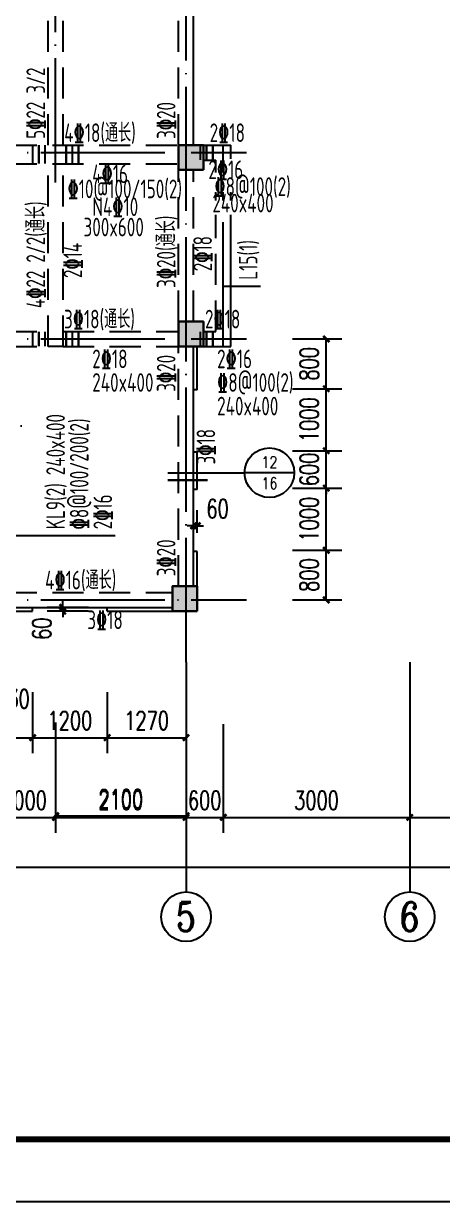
# Model space of a CAD drawing. Extents: x 1051052 to 1482120, y -981644 to -673261.
# Drawn here: x 1240387 to 1247130, y -981644 to -962686 of the extents above; entities that cross this region are included whole.
import ezdxf
from ezdxf.enums import TextEntityAlignment as Align

# ---------------------------------------------------------------- set-up
doc = ezdxf.new("R2010")
doc.units = 0
doc.header["$LTSCALE"] = 1000
doc.header["$MEASUREMENT"] = 0
doc.linetypes.add('DOTE', pattern=[2.42, 2, -0.2, 0.02, -0.2])
doc.linetypes.add('线型3', pattern=[750, 500, -250])
for name, color, linetype in [('AXIS', 3, 'Continuous'), ('AXIS_TEXT', 7, 'Continuous'), ('DIM_IDEN', 3, 'Continuous'), ('DOTE', 1, 'DOTE'), ('PUB_DIM', 3, 'Continuous'), ('PUB_TEXT', 7, 'Continuous'), ('TK', 142, 'Continuous'), ('填充', 8, 'Continuous')]:
    doc.layers.add(name, color=color, linetype=linetype)
for name, color, linetype, lineweight in [('BEAM', 4, 'Continuous', 25), ('BEAM-DASH', 4, '线型3', 25), ('BEAM-JZ-NUM-V', 6, 'Continuous', 25), ('BEAM-JZ-V', 2, 'Continuous', 25), ('BEAM-REINGJ', 1, 'Continuous', 50), ('BEAM-YW-H', 7, 'Continuous', 25), ('BEAM-YW-V', 7, 'Continuous', 25), ('COLU', 2, 'Continuous', 30)]:
    doc.layers.add(name, color=color, linetype=linetype, lineweight=lineweight)
doc.layers.add('COLU-HATCH', color=7, linetype='Continuous', lineweight=25, true_color=0x5b5b5b)
doc.styles.add('_TCH_AXIS', font='COMPLEX', dxfattribs={"bigfont": 'GBCBIG'})
doc.styles.add('_TCH_DIM_T3', font='SIMPLEX', dxfattribs={"width": 0.705882, "bigfont": 'GBCBIG'})
doc.styles.add('_TCH_LABEL', font='COMPLEX', dxfattribs={"bigfont": 'GBCBIG'})
doc.styles.add('COMPLEX', font='COMPLEX')
doc.styles.add('TSSD_Dimension', font='Tssdeng.shx', dxfattribs={"width": 0.7, "bigfont": 'Hztxt.shx'})
doc.dimstyles.new('_TCH_ARCH&&100', dxfattribs={"dimtxt": 297.5, "dimasz": 100, "dimexe": 250, "dimexo": 300, "dimgap": 126.25, "dimtad": 1, "dimdec": 0, "dimzin": 0, "dimdsep": 46, "dimtxsty": '_TCH_DIM_T3', "dimblk": 'ARCHTICK', "dimcen": 0.09, "dimclrt": 7, "dimazin": 2, "dimtfac": 1, "dimtdec": 0, "dimtix": 1, "dimtmove": 2, "dimatfit": 3, "dimfxl": 0, "dimtolj": 1, "dimtzin": 0, "dimarcsym": 0})

# ---------------------------------------------------------------- blocks, each defined once
blk = doc.blocks.new('_ArchTick')
at = {"color": 0, "linetype": 'ByBlock', "const_width": 0.4}
blk.add_lwpolyline([(-0.5, -0.5), (0.5, 0.5)], dxfattribs=at)
blk = doc.blocks.new('*D873')
at = {"layer": 'Defpoints', "color": 0, "transparency": 16777216}
for p in [(5620, -1004), (6250, -1004), (6250, -2037)]:
    blk.add_point(p, dxfattribs=at)
at = {"layer": 'PUB_DIM', "color": 0, "lineweight": -2, "transparency": 16777216}
for p, q in [((5620, -1304), (5620, -2287)), ((6250, -1304), (6250, -2287)), ((5620, -2037), (6250, -2037))]:
    blk.add_line(p, q, dxfattribs=at)
at = {"layer": 'PUB_DIM', "color": 0, "lineweight": -2, "transparency": 16777216, "xscale": 100, "yscale": 100, "zscale": 100, "rotation": 180}
blk.add_blockref('_ArchTick', (5620, -2037), dxfattribs=at)
at = {"layer": 'PUB_DIM', "color": 0, "lineweight": -2, "transparency": 16777216, "xscale": 100, "yscale": 100, "zscale": 100}
blk.add_blockref('_ArchTick', (6250, -2037), dxfattribs=at)
at = {"layer": 'PUB_DIM', "color": 7, "transparency": 16777216, "insert": (5935, -1412), "char_height": 297.5, "attachment_point": 5, "style": '_TCH_DIM_T3'}
blk.add_mtext('\\A1;630', dxfattribs=at)
blk = doc.blocks.new('*D874')
at = {"layer": 'Defpoints', "color": 0, "transparency": 16777216}
for p in [(6250, -1004), (7450, -1004), (7450, -2037)]:
    blk.add_point(p, dxfattribs=at)
at = {"layer": 'PUB_DIM', "color": 0, "lineweight": -2, "transparency": 16777216}
for p, q in [((6250, -1304), (6250, -2287)), ((7450, -1304), (7450, -2287)), ((6250, -2037), (7450, -2037))]:
    blk.add_line(p, q, dxfattribs=at)
at = {"layer": 'PUB_DIM', "color": 0, "lineweight": -2, "transparency": 16777216, "xscale": 100, "yscale": 100, "zscale": 100, "rotation": 180}
blk.add_blockref('_ArchTick', (6250, -2037), dxfattribs=at)
at = {"layer": 'PUB_DIM', "color": 0, "lineweight": -2, "transparency": 16777216, "xscale": 100, "yscale": 100, "zscale": 100}
blk.add_blockref('_ArchTick', (7450, -2037), dxfattribs=at)
at = {"layer": 'PUB_DIM', "color": 7, "transparency": 16777216, "insert": (6850, -1762), "char_height": 297.5, "attachment_point": 5, "style": '_TCH_DIM_T3'}
blk.add_mtext('\\A1;1200', dxfattribs=at)
blk = doc.blocks.new('*D875')
at = {"layer": 'Defpoints', "color": 0, "transparency": 16777216}
for p in [(7450, -1004), (8720, -1004), (8720, -2037)]:
    blk.add_point(p, dxfattribs=at)
at = {"layer": 'PUB_DIM', "color": 0, "lineweight": -2, "transparency": 16777216}
for p, q in [((7450, -1304), (7450, -2287)), ((8720, -1304), (8720, -2287)), ((7450, -2037), (8720, -2037))]:
    blk.add_line(p, q, dxfattribs=at)
at = {"layer": 'PUB_DIM', "color": 0, "lineweight": -2, "transparency": 16777216, "xscale": 100, "yscale": 100, "zscale": 100, "rotation": 180}
blk.add_blockref('_ArchTick', (7450, -2037), dxfattribs=at)
at = {"layer": 'PUB_DIM', "color": 0, "lineweight": -2, "transparency": 16777216, "xscale": 100, "yscale": 100, "zscale": 100}
blk.add_blockref('_ArchTick', (8720, -2037), dxfattribs=at)
at = {"layer": 'PUB_DIM', "color": 7, "transparency": 16777216, "insert": (8085, -1762), "char_height": 297.5, "attachment_point": 5, "style": '_TCH_DIM_T3'}
blk.add_mtext('\\A1;1270', dxfattribs=at)
blk = doc.blocks.new('*D876')
at = {"layer": 'Defpoints', "color": 0, "transparency": 16777216}
for p in [(10131, 980), (10977, 980), (10131, 180)]:
    blk.add_point(p, dxfattribs=at)
at = {"layer": 'PUB_DIM', "color": 0, "lineweight": -2, "transparency": 16777216}
for p, q in [((10431, 980), (11227, 980)), ((10977, 180), (10977, 980)), ((10431, 180), (11227, 180))]:
    blk.add_line(p, q, dxfattribs=at)
at = {"layer": 'PUB_DIM', "color": 0, "lineweight": -2, "transparency": 16777216, "xscale": 100, "yscale": 100, "zscale": 100}
for p, rotation in [((10977, 980), 90), ((10977, 180), 270)]:
    blk.add_blockref('_ArchTick', p, dxfattribs=dict(at, rotation=rotation))
at = {"layer": 'PUB_DIM', "color": 7, "transparency": 16777216, "insert": (10702, 580), "char_height": 297.5, "attachment_point": 5, "rotation": 90, "style": '_TCH_DIM_T3'}
blk.add_mtext('\\A1;800', dxfattribs=at)
blk = doc.blocks.new('*D877')
at = {"layer": 'Defpoints', "color": 0, "transparency": 16777216}
for p in [(10131, 1980), (10977, 1980), (10131, 980)]:
    blk.add_point(p, dxfattribs=at)
at = {"layer": 'PUB_DIM', "color": 0, "lineweight": -2, "transparency": 16777216}
for p, q in [((10431, 1980), (11227, 1980)), ((10977, 980), (10977, 1980)), ((10431, 980), (11227, 980))]:
    blk.add_line(p, q, dxfattribs=at)
at = {"layer": 'PUB_DIM', "color": 0, "lineweight": -2, "transparency": 16777216, "xscale": 100, "yscale": 100, "zscale": 100}
for p, rotation in [((10977, 1980), 90), ((10977, 980), 270)]:
    blk.add_blockref('_ArchTick', p, dxfattribs=dict(at, rotation=rotation))
at = {"layer": 'PUB_DIM', "color": 7, "transparency": 16777216, "insert": (10702, 1480), "char_height": 297.5, "attachment_point": 5, "rotation": 90, "style": '_TCH_DIM_T3'}
blk.add_mtext('\\A1;1000', dxfattribs=at)
blk = doc.blocks.new('*D878')
at = {"layer": 'Defpoints', "color": 0, "transparency": 16777216}
for p in [(10131, 2580), (10977, 2580), (10131, 1980)]:
    blk.add_point(p, dxfattribs=at)
at = {"layer": 'PUB_DIM', "color": 0, "lineweight": -2, "transparency": 16777216}
for p, q in [((10977, 2580), (10977, 2680)), ((10431, 2580), (11227, 2580)), ((10977, 1980), (10977, 2580)), ((10431, 1980), (11227, 1980)), ((10977, 1980), (10977, 1880))]:
    blk.add_line(p, q, dxfattribs=at)
at = {"layer": 'PUB_DIM', "color": 0, "lineweight": -2, "transparency": 16777216, "xscale": 100, "yscale": 100, "zscale": 100}
for p, rotation in [((10977, 2580), 270), ((10977, 1980), 90)]:
    blk.add_blockref('_ArchTick', p, dxfattribs=dict(at, rotation=rotation))
at = {"layer": 'PUB_DIM', "color": 7, "transparency": 16777216, "insert": (10702, 2280), "char_height": 297.5, "attachment_point": 5, "rotation": 90, "style": '_TCH_DIM_T3'}
blk.add_mtext('\\A1;600', dxfattribs=at)
blk = doc.blocks.new('*D879')
at = {"layer": 'Defpoints', "color": 0, "transparency": 16777216}
for p in [(10131, 3580), (10977, 3580), (10131, 2580)]:
    blk.add_point(p, dxfattribs=at)
at = {"layer": 'PUB_DIM', "color": 0, "lineweight": -2, "transparency": 16777216}
for p, q in [((10431, 3580), (11227, 3580)), ((10977, 2580), (10977, 3580)), ((10431, 2580), (11227, 2580))]:
    blk.add_line(p, q, dxfattribs=at)
at = {"layer": 'PUB_DIM', "color": 0, "lineweight": -2, "transparency": 16777216, "xscale": 100, "yscale": 100, "zscale": 100}
for p, rotation in [((10977, 3580), 90), ((10977, 2580), 270)]:
    blk.add_blockref('_ArchTick', p, dxfattribs=dict(at, rotation=rotation))
at = {"layer": 'PUB_DIM', "color": 7, "transparency": 16777216, "insert": (10702, 3080), "char_height": 297.5, "attachment_point": 5, "rotation": 90, "style": '_TCH_DIM_T3'}
blk.add_mtext('\\A1;1000', dxfattribs=at)
blk = doc.blocks.new('*D880')
at = {"layer": 'Defpoints', "color": 0, "transparency": 16777216}
for p in [(10131, 4380), (10977, 4380), (10131, 3580)]:
    blk.add_point(p, dxfattribs=at)
at = {"layer": 'PUB_DIM', "color": 0, "lineweight": -2, "transparency": 16777216}
for p, q in [((10431, 4380), (11227, 4380)), ((10977, 3580), (10977, 4380)), ((10431, 3580), (11227, 3580))]:
    blk.add_line(p, q, dxfattribs=at)
at = {"layer": 'PUB_DIM', "color": 0, "lineweight": -2, "transparency": 16777216, "xscale": 100, "yscale": 100, "zscale": 100}
for p, rotation in [((10977, 4380), 90), ((10977, 3580), 270)]:
    blk.add_blockref('_ArchTick', p, dxfattribs=dict(at, rotation=rotation))
at = {"layer": 'PUB_DIM', "color": 7, "transparency": 16777216, "insert": (10702, 3980), "char_height": 297.5, "attachment_point": 5, "rotation": 90, "style": '_TCH_DIM_T3'}
blk.add_mtext('\\A1;800', dxfattribs=at)
blk = doc.blocks.new('*D895')
at = {"layer": 'Defpoints', "color": 0, "transparency": 16777216}
for p in [(6734, 60), (7450, 60), (7450, 0)]:
    blk.add_point(p, dxfattribs=at)
at = {"layer": 'PUB_DIM', "color": 0, "lineweight": -2, "transparency": 16777216}
for p, q in [((7150, 60), (6484, 60)), ((6734, 60), (6734, 160)), ((6734, 0), (6734, 60)), ((7150, 0), (6484, 0)), ((6734, 0), (6734, -100))]:
    blk.add_line(p, q, dxfattribs=at)
at = {"layer": 'PUB_DIM', "color": 0, "lineweight": -2, "transparency": 16777216, "xscale": 100, "yscale": 100, "zscale": 100}
for p, rotation in [((6734, 60), 270), ((6734, 0), 90)]:
    blk.add_blockref('_ArchTick', p, dxfattribs=dict(at, rotation=rotation))
at = {"layer": 'PUB_DIM', "color": 7, "transparency": 16777216, "insert": (6399, -283), "char_height": 297.5, "attachment_point": 5, "rotation": 90, "style": '_TCH_DIM_T3'}
blk.add_mtext('\\A1;60', dxfattribs=at)
blk = doc.blocks.new('*D896')
at = {"layer": 'Defpoints', "color": 0, "transparency": 16777216}
for p in [(8900, 1374), (8840, 960), (8900, 960)]:
    blk.add_point(p, dxfattribs=at)
at = {"layer": 'PUB_DIM', "color": 0, "lineweight": -2, "transparency": 16777216}
for p, q in [((8840, 1260), (8840, 1624)), ((8900, 1260), (8900, 1624)), ((8840, 1374), (8740, 1374)), ((8840, 1374), (8900, 1374)), ((8900, 1374), (9000, 1374))]:
    blk.add_line(p, q, dxfattribs=at)
at = {"layer": 'PUB_DIM', "color": 0, "lineweight": -2, "transparency": 16777216, "xscale": 100, "yscale": 100, "zscale": 100}
blk.add_blockref('_ArchTick', (8840, 1374), dxfattribs=at)
at = {"layer": 'PUB_DIM', "color": 0, "lineweight": -2, "transparency": 16777216, "xscale": 100, "yscale": 100, "zscale": 100, "rotation": 180}
blk.add_blockref('_ArchTick', (8900, 1374), dxfattribs=at)
at = {"layer": 'PUB_DIM', "color": 7, "transparency": 16777216, "insert": (9228, 1649), "char_height": 297.5, "attachment_point": 5, "style": '_TCH_DIM_T3'}
blk.add_mtext('\\A1;60', dxfattribs=at)
blk = doc.blocks.new('*D897')
at = {"layer": 'Defpoints', "color": 0, "transparency": 16777216}
for p in [(6734, 60), (7450, 60), (7450, 0)]:
    blk.add_point(p, dxfattribs=at)
at = {"layer": 'PUB_DIM', "color": 0, "lineweight": -2, "transparency": 16777216}
for p, q in [((7150, 60), (6484, 60)), ((6734, 60), (6734, 160)), ((6734, 0), (6734, 60)), ((7150, 0), (6484, 0)), ((6734, 0), (6734, -100))]:
    blk.add_line(p, q, dxfattribs=at)
at = {"layer": 'PUB_DIM', "color": 0, "lineweight": -2, "transparency": 16777216, "xscale": 100, "yscale": 100, "zscale": 100}
for p, rotation in [((6734, 60), 270), ((6734, 0), 90)]:
    blk.add_blockref('_ArchTick', p, dxfattribs=dict(at, rotation=rotation))
at = {"layer": 'PUB_DIM', "color": 7, "transparency": 16777216, "insert": (6399, -283), "char_height": 297.5, "attachment_point": 5, "rotation": 90, "style": '_TCH_DIM_T3'}
blk.add_mtext('\\A1;60', dxfattribs=at)
blk = doc.blocks.new('*D898')
at = {"layer": 'Defpoints', "color": 0, "transparency": 16777216}
for p in [(8900, 1374), (8840, 960), (8900, 960)]:
    blk.add_point(p, dxfattribs=at)
at = {"layer": 'PUB_DIM', "color": 0, "lineweight": -2, "transparency": 16777216}
for p, q in [((8840, 1260), (8840, 1624)), ((8900, 1260), (8900, 1624)), ((8840, 1374), (8740, 1374)), ((8840, 1374), (8900, 1374)), ((8900, 1374), (9000, 1374))]:
    blk.add_line(p, q, dxfattribs=at)
at = {"layer": 'PUB_DIM', "color": 0, "lineweight": -2, "transparency": 16777216, "xscale": 100, "yscale": 100, "zscale": 100}
blk.add_blockref('_ArchTick', (8840, 1374), dxfattribs=at)
at = {"layer": 'PUB_DIM', "color": 0, "lineweight": -2, "transparency": 16777216, "xscale": 100, "yscale": 100, "zscale": 100, "rotation": 180}
blk.add_blockref('_ArchTick', (8900, 1374), dxfattribs=at)
at = {"layer": 'PUB_DIM', "color": 7, "transparency": 16777216, "insert": (9228, 1649), "char_height": 297.5, "attachment_point": 5, "style": '_TCH_DIM_T3'}
blk.add_mtext('\\A1;60', dxfattribs=at)
blk = doc.blocks.new('*D899')
at = {"layer": 'Defpoints', "color": 0, "transparency": 16777216}
for p in [(6734, 60), (7450, 60), (7450, 0)]:
    blk.add_point(p, dxfattribs=at)
at = {"layer": 'PUB_DIM', "color": 0, "lineweight": -2, "transparency": 16777216}
for p, q in [((7150, 60), (6484, 60)), ((6734, 60), (6734, 160)), ((6734, 0), (6734, 60)), ((7150, 0), (6484, 0)), ((6734, 0), (6734, -100))]:
    blk.add_line(p, q, dxfattribs=at)
at = {"layer": 'PUB_DIM', "color": 0, "lineweight": -2, "transparency": 16777216, "xscale": 100, "yscale": 100, "zscale": 100}
for p, rotation in [((6734, 60), 270), ((6734, 0), 90)]:
    blk.add_blockref('_ArchTick', p, dxfattribs=dict(at, rotation=rotation))
at = {"layer": 'PUB_DIM', "color": 7, "transparency": 16777216, "insert": (6399, -283), "char_height": 297.5, "attachment_point": 5, "rotation": 90, "style": '_TCH_DIM_T3'}
blk.add_mtext('\\A1;60', dxfattribs=at)
blk = doc.blocks.new('*D900')
at = {"layer": 'Defpoints', "color": 0, "transparency": 16777216}
for p in [(8900, 1374), (8840, 960), (8900, 960)]:
    blk.add_point(p, dxfattribs=at)
at = {"layer": 'PUB_DIM', "color": 0, "lineweight": -2, "transparency": 16777216}
for p, q in [((8840, 1260), (8840, 1624)), ((8900, 1260), (8900, 1624)), ((8840, 1374), (8740, 1374)), ((8840, 1374), (8900, 1374)), ((8900, 1374), (9000, 1374))]:
    blk.add_line(p, q, dxfattribs=at)
at = {"layer": 'PUB_DIM', "color": 0, "lineweight": -2, "transparency": 16777216, "xscale": 100, "yscale": 100, "zscale": 100}
blk.add_blockref('_ArchTick', (8840, 1374), dxfattribs=at)
at = {"layer": 'PUB_DIM', "color": 0, "lineweight": -2, "transparency": 16777216, "xscale": 100, "yscale": 100, "zscale": 100, "rotation": 180}
blk.add_blockref('_ArchTick', (8900, 1374), dxfattribs=at)
at = {"layer": 'PUB_DIM', "color": 7, "transparency": 16777216, "insert": (9228, 1649), "char_height": 297.5, "attachment_point": 5, "style": '_TCH_DIM_T3'}
blk.add_mtext('\\A1;60', dxfattribs=at)
blk = doc.blocks.new('*D901')
at = {"layer": 'Defpoints', "color": 0, "transparency": 16777216}
for p in [(6734, 60), (7450, 60), (7450, 0)]:
    blk.add_point(p, dxfattribs=at)
at = {"layer": 'PUB_DIM', "color": 0, "lineweight": -2, "transparency": 16777216}
for p, q in [((7150, 60), (6484, 60)), ((6734, 60), (6734, 160)), ((6734, 0), (6734, 60)), ((7150, 0), (6484, 0)), ((6734, 0), (6734, -100))]:
    blk.add_line(p, q, dxfattribs=at)
at = {"layer": 'PUB_DIM', "color": 0, "lineweight": -2, "transparency": 16777216, "xscale": 100, "yscale": 100, "zscale": 100}
for p, rotation in [((6734, 60), 270), ((6734, 0), 90)]:
    blk.add_blockref('_ArchTick', p, dxfattribs=dict(at, rotation=rotation))
at = {"layer": 'PUB_DIM', "color": 7, "transparency": 16777216, "insert": (6399, -283), "char_height": 297.5, "attachment_point": 5, "rotation": 90, "style": '_TCH_DIM_T3'}
blk.add_mtext('\\A1;60', dxfattribs=at)
blk = doc.blocks.new('*D902')
at = {"layer": 'Defpoints', "color": 0, "transparency": 16777216}
for p in [(8900, 1374), (8840, 960), (8900, 960)]:
    blk.add_point(p, dxfattribs=at)
at = {"layer": 'PUB_DIM', "color": 0, "lineweight": -2, "transparency": 16777216}
for p, q in [((8840, 1260), (8840, 1624)), ((8900, 1260), (8900, 1624)), ((8840, 1374), (8740, 1374)), ((8840, 1374), (8900, 1374)), ((8900, 1374), (9000, 1374))]:
    blk.add_line(p, q, dxfattribs=at)
at = {"layer": 'PUB_DIM', "color": 0, "lineweight": -2, "transparency": 16777216, "xscale": 100, "yscale": 100, "zscale": 100}
blk.add_blockref('_ArchTick', (8840, 1374), dxfattribs=at)
at = {"layer": 'PUB_DIM', "color": 0, "lineweight": -2, "transparency": 16777216, "xscale": 100, "yscale": 100, "zscale": 100, "rotation": 180}
blk.add_blockref('_ArchTick', (8900, 1374), dxfattribs=at)
at = {"layer": 'PUB_DIM', "color": 7, "transparency": 16777216, "insert": (9228, 1649), "char_height": 297.5, "attachment_point": 5, "style": '_TCH_DIM_T3'}
blk.add_mtext('\\A1;60', dxfattribs=at)
blk = doc.blocks.new('*D903')
at = {"layer": 'Defpoints', "color": 0, "transparency": 16777216}
for p in [(6734, 60), (7450, 60), (7450, 0)]:
    blk.add_point(p, dxfattribs=at)
at = {"layer": 'PUB_DIM', "color": 0, "lineweight": -2, "transparency": 16777216}
for p, q in [((7150, 60), (6484, 60)), ((6734, 60), (6734, 160)), ((6734, 0), (6734, 60)), ((7150, 0), (6484, 0)), ((6734, 0), (6734, -100))]:
    blk.add_line(p, q, dxfattribs=at)
at = {"layer": 'PUB_DIM', "color": 0, "lineweight": -2, "transparency": 16777216, "xscale": 100, "yscale": 100, "zscale": 100}
for p, rotation in [((6734, 60), 270), ((6734, 0), 90)]:
    blk.add_blockref('_ArchTick', p, dxfattribs=dict(at, rotation=rotation))
at = {"layer": 'PUB_DIM', "color": 7, "transparency": 16777216, "insert": (6399, -283), "char_height": 297.5, "attachment_point": 5, "rotation": 90, "style": '_TCH_DIM_T3'}
blk.add_mtext('\\A1;60', dxfattribs=at)
blk = doc.blocks.new('*D904')
at = {"layer": 'Defpoints', "color": 0, "transparency": 16777216}
for p in [(8900, 1374), (8840, 960), (8900, 960)]:
    blk.add_point(p, dxfattribs=at)
at = {"layer": 'PUB_DIM', "color": 0, "lineweight": -2, "transparency": 16777216}
for p, q in [((8840, 1260), (8840, 1624)), ((8900, 1260), (8900, 1624)), ((8840, 1374), (8740, 1374)), ((8840, 1374), (8900, 1374)), ((8900, 1374), (9000, 1374))]:
    blk.add_line(p, q, dxfattribs=at)
at = {"layer": 'PUB_DIM', "color": 0, "lineweight": -2, "transparency": 16777216, "xscale": 100, "yscale": 100, "zscale": 100}
blk.add_blockref('_ArchTick', (8840, 1374), dxfattribs=at)
at = {"layer": 'PUB_DIM', "color": 0, "lineweight": -2, "transparency": 16777216, "xscale": 100, "yscale": 100, "zscale": 100, "rotation": 180}
blk.add_blockref('_ArchTick', (8900, 1374), dxfattribs=at)
at = {"layer": 'PUB_DIM', "color": 7, "transparency": 16777216, "insert": (9228, 1649), "char_height": 297.5, "attachment_point": 5, "style": '_TCH_DIM_T3'}
blk.add_mtext('\\A1;60', dxfattribs=at)
blk = doc.blocks.new('*D905')
at = {"layer": 'Defpoints', "color": 0, "transparency": 16777216}
for p in [(6734, 60), (7450, 60), (7450, 0)]:
    blk.add_point(p, dxfattribs=at)
at = {"layer": 'PUB_DIM', "color": 0, "lineweight": -2, "transparency": 16777216}
for p, q in [((7150, 60), (6484, 60)), ((6734, 60), (6734, 160)), ((6734, 0), (6734, 60)), ((7150, 0), (6484, 0)), ((6734, 0), (6734, -100))]:
    blk.add_line(p, q, dxfattribs=at)
at = {"layer": 'PUB_DIM', "color": 0, "lineweight": -2, "transparency": 16777216, "xscale": 100, "yscale": 100, "zscale": 100}
for p, rotation in [((6734, 60), 270), ((6734, 0), 90)]:
    blk.add_blockref('_ArchTick', p, dxfattribs=dict(at, rotation=rotation))
at = {"layer": 'PUB_DIM', "color": 7, "transparency": 16777216, "insert": (6399, -283), "char_height": 297.5, "attachment_point": 5, "rotation": 90, "style": '_TCH_DIM_T3'}
blk.add_mtext('\\A1;60', dxfattribs=at)
blk = doc.blocks.new('*D906')
at = {"layer": 'Defpoints', "color": 0, "transparency": 16777216}
for p in [(8900, 1374), (8840, 960), (8900, 960)]:
    blk.add_point(p, dxfattribs=at)
at = {"layer": 'PUB_DIM', "color": 0, "lineweight": -2, "transparency": 16777216}
for p, q in [((8840, 1260), (8840, 1624)), ((8900, 1260), (8900, 1624)), ((8840, 1374), (8740, 1374)), ((8840, 1374), (8900, 1374)), ((8900, 1374), (9000, 1374))]:
    blk.add_line(p, q, dxfattribs=at)
at = {"layer": 'PUB_DIM', "color": 0, "lineweight": -2, "transparency": 16777216, "xscale": 100, "yscale": 100, "zscale": 100}
blk.add_blockref('_ArchTick', (8840, 1374), dxfattribs=at)
at = {"layer": 'PUB_DIM', "color": 0, "lineweight": -2, "transparency": 16777216, "xscale": 100, "yscale": 100, "zscale": 100, "rotation": 180}
blk.add_blockref('_ArchTick', (8900, 1374), dxfattribs=at)
at = {"layer": 'PUB_DIM', "color": 7, "transparency": 16777216, "insert": (9228, 1649), "char_height": 297.5, "attachment_point": 5, "style": '_TCH_DIM_T3'}
blk.add_mtext('\\A1;60', dxfattribs=at)
blk = doc.blocks.new('*D1372')
at = {"layer": 'Defpoints', "color": 0, "transparency": 16777216}
for p in [(6734, 60), (7450, 60), (7450, 0)]:
    blk.add_point(p, dxfattribs=at)
at = {"layer": 'PUB_DIM', "color": 0, "lineweight": -2, "transparency": 16777216}
for p, q in [((7150, 60), (6484, 60)), ((6734, 60), (6734, 160)), ((6734, 0), (6734, 60)), ((7150, 0), (6484, 0)), ((6734, 0), (6734, -100))]:
    blk.add_line(p, q, dxfattribs=at)
at = {"layer": 'PUB_DIM', "color": 0, "lineweight": -2, "transparency": 16777216, "xscale": 100, "yscale": 100, "zscale": 100}
for p, rotation in [((6734, 60), 270), ((6734, 0), 90)]:
    blk.add_blockref('_ArchTick', p, dxfattribs=dict(at, rotation=rotation))
at = {"layer": 'PUB_DIM', "color": 7, "transparency": 16777216, "insert": (6399, -283), "char_height": 297.5, "attachment_point": 5, "rotation": 90, "style": '_TCH_DIM_T3'}
blk.add_mtext('\\A1;60', dxfattribs=at)
blk = doc.blocks.new('*D1373')
at = {"layer": 'Defpoints', "color": 0, "transparency": 16777216}
for p in [(8900, 1374), (8840, 960), (8900, 960)]:
    blk.add_point(p, dxfattribs=at)
at = {"layer": 'PUB_DIM', "color": 0, "lineweight": -2, "transparency": 16777216}
for p, q in [((8840, 1260), (8840, 1624)), ((8900, 1260), (8900, 1624)), ((8840, 1374), (8740, 1374)), ((8840, 1374), (8900, 1374)), ((8900, 1374), (9000, 1374))]:
    blk.add_line(p, q, dxfattribs=at)
at = {"layer": 'PUB_DIM', "color": 0, "lineweight": -2, "transparency": 16777216, "xscale": 100, "yscale": 100, "zscale": 100}
blk.add_blockref('_ArchTick', (8840, 1374), dxfattribs=at)
at = {"layer": 'PUB_DIM', "color": 0, "lineweight": -2, "transparency": 16777216, "xscale": 100, "yscale": 100, "zscale": 100, "rotation": 180}
blk.add_blockref('_ArchTick', (8900, 1374), dxfattribs=at)
at = {"layer": 'PUB_DIM', "color": 7, "transparency": 16777216, "insert": (9228, 1649), "char_height": 297.5, "attachment_point": 5, "style": '_TCH_DIM_T3'}
blk.add_mtext('\\A1;60', dxfattribs=at)
blk = doc.blocks.new('*D810')
at = {"layer": 'AXIS', "color": 0, "lineweight": -2, "transparency": 16777216}
for p, q in [((1246603, -973963), (1246603, -975713)), ((1250203, -973963), (1250203, -975713)), ((1246603, -975463), (1250203, -975463))]:
    blk.add_line(p, q, dxfattribs=at)
at = {"layer": 'Defpoints', "color": 0, "transparency": 16777216}
for p in [(1246603, -972963), (1250203, -972963), (1250203, -975463)]:
    blk.add_point(p, dxfattribs=at)
at = {"layer": 'AXIS', "color": 0, "lineweight": -2, "transparency": 16777216, "xscale": 100, "yscale": 100, "zscale": 100, "rotation": 180}
blk.add_blockref('_ArchTick', (1246603, -975463), dxfattribs=at)
at = {"layer": 'AXIS', "color": 0, "lineweight": -2, "transparency": 16777216, "xscale": 100, "yscale": 100, "zscale": 100}
blk.add_blockref('_ArchTick', (1250203, -975463), dxfattribs=at)
at = {"layer": 'AXIS', "color": 7, "transparency": 16777216, "insert": (1248403, -975188), "char_height": 297.5, "attachment_point": 5, "style": '_TCH_DIM_T3'}
blk.add_mtext('\\A1;3600', dxfattribs=at)
blk = doc.blocks.new('*D816')
at = {"layer": 'AXIS', "color": 0, "lineweight": -2, "transparency": 16777216}
for p, q in [((1234403, -974763), (1234403, -976513)), ((1273303, -974763), (1273303, -976513)), ((1234403, -976263), (1273303, -976263))]:
    blk.add_line(p, q, dxfattribs=at)
at = {"layer": 'Defpoints', "color": 0, "transparency": 16777216}
for p in [(1234403, -972963), (1273303, -972963), (1273303, -976263)]:
    blk.add_point(p, dxfattribs=at)
at = {"layer": 'AXIS', "color": 0, "lineweight": -2, "transparency": 16777216, "xscale": 100, "yscale": 100, "zscale": 100, "rotation": 180}
blk.add_blockref('_ArchTick', (1234403, -976263), dxfattribs=at)
at = {"layer": 'AXIS', "color": 0, "lineweight": -2, "transparency": 16777216, "xscale": 100, "yscale": 100, "zscale": 100}
blk.add_blockref('_ArchTick', (1273303, -976263), dxfattribs=at)
at = {"layer": 'AXIS', "color": 7, "transparency": 16777216, "insert": (1253853, -975988), "char_height": 297.5, "attachment_point": 5, "style": '_TCH_DIM_T3'}
blk.add_mtext('\\A1;38900', dxfattribs=at)
blk = doc.blocks.new('_AXISO')
blk.add_circle((0, 0), 0.5)
at = {"layer": 'AXIS_TEXT', "style": 'COMPLEX', "width": 1.041667}
blk.add_attdef('A', text='', height=0.56, dxfattribs=at).set_placement((-0.25, -0.28), (0.25, -0.28), align=Align.FIT)
blk = doc.blocks.new('*D780')
at = {"layer": 'AXIS', "color": 0, "lineweight": -2, "transparency": 16777216}
for p, q in [((1239903, -973963), (1239903, -975713)), ((1240903, -973963), (1240903, -975713)), ((1239903, -975463), (1240903, -975463))]:
    blk.add_line(p, q, dxfattribs=at)
at = {"layer": 'Defpoints', "color": 0, "transparency": 16777216}
for p in [(1239903, -972963), (1240903, -972963), (1240903, -975463)]:
    blk.add_point(p, dxfattribs=at)
at = {"layer": 'AXIS', "color": 0, "lineweight": -2, "transparency": 16777216, "xscale": 100, "yscale": 100, "zscale": 100, "rotation": 180}
blk.add_blockref('_ArchTick', (1239903, -975463), dxfattribs=at)
at = {"layer": 'AXIS', "color": 0, "lineweight": -2, "transparency": 16777216, "xscale": 100, "yscale": 100, "zscale": 100}
blk.add_blockref('_ArchTick', (1240903, -975463), dxfattribs=at)
at = {"layer": 'AXIS', "color": 7, "transparency": 16777216, "insert": (1240403, -975188), "char_height": 297.5, "attachment_point": 5, "style": '_TCH_DIM_T3'}
blk.add_mtext('\\A1;1000', dxfattribs=at)
blk = doc.blocks.new('*D817')
at = {"layer": 'AXIS', "color": 0, "lineweight": -2, "transparency": 16777216}
for p, q in [((1240903, -973936), (1240903, -975686)), ((1243003, -973936), (1243003, -975686)), ((1240903, -975436), (1243003, -975436))]:
    blk.add_line(p, q, dxfattribs=at)
at = {"layer": 'Defpoints', "color": 0, "transparency": 16777216}
for p in [(1240903, -972963), (1243003, -973291), (1243003, -975436)]:
    blk.add_point(p, dxfattribs=at)
at = {"layer": 'AXIS', "color": 0, "lineweight": -2, "transparency": 16777216, "xscale": 100, "yscale": 100, "zscale": 100, "rotation": 180}
blk.add_blockref('_ArchTick', (1240903, -975436), dxfattribs=at)
at = {"layer": 'AXIS', "color": 0, "lineweight": -2, "transparency": 16777216, "xscale": 100, "yscale": 100, "zscale": 100}
blk.add_blockref('_ArchTick', (1243003, -975436), dxfattribs=at)
at = {"layer": 'AXIS', "color": 7, "transparency": 16777216, "insert": (1241953, -975161), "char_height": 297.5, "attachment_point": 5, "style": '_TCH_DIM_T3'}
blk.add_mtext('\\A1;2100', dxfattribs=at)
blk = doc.blocks.new('*D783')
at = {"layer": 'AXIS', "color": 0, "lineweight": -2, "transparency": 16777216}
for p, q in [((1243003, -973963), (1243003, -975713)), ((1243603, -973963), (1243603, -975713)), ((1243003, -975463), (1242903, -975463)), ((1243003, -975463), (1243603, -975463)), ((1243603, -975463), (1243703, -975463))]:
    blk.add_line(p, q, dxfattribs=at)
at = {"layer": 'Defpoints', "color": 0, "transparency": 16777216}
for p in [(1243003, -972963), (1243603, -972963), (1243603, -975463)]:
    blk.add_point(p, dxfattribs=at)
at = {"layer": 'AXIS', "color": 0, "lineweight": -2, "transparency": 16777216, "xscale": 100, "yscale": 100, "zscale": 100}
blk.add_blockref('_ArchTick', (1243003, -975463), dxfattribs=at)
at = {"layer": 'AXIS', "color": 0, "lineweight": -2, "transparency": 16777216, "xscale": 100, "yscale": 100, "zscale": 100, "rotation": 180}
blk.add_blockref('_ArchTick', (1243603, -975463), dxfattribs=at)
at = {"layer": 'AXIS', "color": 7, "transparency": 16777216, "insert": (1243303, -975188), "char_height": 297.5, "attachment_point": 5, "style": '_TCH_DIM_T3'}
blk.add_mtext('\\A1;600', dxfattribs=at)
blk = doc.blocks.new('*D784')
at = {"layer": 'AXIS', "color": 0, "lineweight": -2, "transparency": 16777216}
for p, q in [((1243603, -973963), (1243603, -975713)), ((1246603, -973963), (1246603, -975713)), ((1243603, -975463), (1246603, -975463))]:
    blk.add_line(p, q, dxfattribs=at)
at = {"layer": 'Defpoints', "color": 0, "transparency": 16777216}
for p in [(1243603, -972963), (1246603, -972963), (1246603, -975463)]:
    blk.add_point(p, dxfattribs=at)
at = {"layer": 'AXIS', "color": 0, "lineweight": -2, "transparency": 16777216, "xscale": 100, "yscale": 100, "zscale": 100, "rotation": 180}
blk.add_blockref('_ArchTick', (1243603, -975463), dxfattribs=at)
at = {"layer": 'AXIS', "color": 0, "lineweight": -2, "transparency": 16777216, "xscale": 100, "yscale": 100, "zscale": 100}
blk.add_blockref('_ArchTick', (1246603, -975463), dxfattribs=at)
at = {"layer": 'AXIS', "color": 7, "transparency": 16777216, "insert": (1245103, -975188), "char_height": 297.5, "attachment_point": 5, "style": '_TCH_DIM_T3'}
blk.add_mtext('\\A1;3000', dxfattribs=at)
blk = doc.blocks.new('A2K')
at = {"layer": 'TK'}
blk.add_lwpolyline([(0, 0), (59400, 0), (59400, 42000), (0, 42000)], close=True, dxfattribs=at)
at = {"layer": 'TK', "const_width": 100}
blk.add_lwpolyline([(2500, 1000), (58400, 1000), (58400, 41000), (2500, 41000)], close=True, dxfattribs=at)
blk = doc.blocks.new('*D945')
at = {"layer": 'AXIS', "color": 0, "lineweight": -2, "transparency": 16777216}
for p, q in [((1239903, -973963), (1239903, -975713)), ((1240903, -973963), (1240903, -975713)), ((1239903, -975463), (1240903, -975463))]:
    blk.add_line(p, q, dxfattribs=at)
at = {"layer": 'Defpoints', "color": 0, "transparency": 16777216}
for p in [(1239903, -973447), (1240903, -973447), (1240903, -975463)]:
    blk.add_point(p, dxfattribs=at)
at = {"layer": 'AXIS', "color": 0, "lineweight": -2, "transparency": 16777216, "xscale": 100, "yscale": 100, "zscale": 100, "rotation": 180}
blk.add_blockref('_ArchTick', (1239903, -975463), dxfattribs=at)
at = {"layer": 'AXIS', "color": 0, "lineweight": -2, "transparency": 16777216, "xscale": 100, "yscale": 100, "zscale": 100}
blk.add_blockref('_ArchTick', (1240903, -975463), dxfattribs=at)
at = {"layer": 'AXIS', "color": 7, "transparency": 16777216, "insert": (1240403, -975188), "char_height": 297.5, "attachment_point": 5, "style": '_TCH_DIM_T3'}
blk.add_mtext('\\A1;1000', dxfattribs=at)
blk = doc.blocks.new('*D946')
at = {"layer": 'AXIS', "color": 0, "lineweight": -2, "transparency": 16777216}
for p, q in [((1240903, -973963), (1240903, -975713)), ((1243003, -973963), (1243003, -975713)), ((1240903, -975463), (1243003, -975463))]:
    blk.add_line(p, q, dxfattribs=at)
at = {"layer": 'Defpoints', "color": 0, "transparency": 16777216}
for p in [(1240903, -973447), (1243003, -973447), (1243003, -975463)]:
    blk.add_point(p, dxfattribs=at)
at = {"layer": 'AXIS', "color": 0, "lineweight": -2, "transparency": 16777216, "xscale": 100, "yscale": 100, "zscale": 100, "rotation": 180}
blk.add_blockref('_ArchTick', (1240903, -975463), dxfattribs=at)
at = {"layer": 'AXIS', "color": 0, "lineweight": -2, "transparency": 16777216, "xscale": 100, "yscale": 100, "zscale": 100}
blk.add_blockref('_ArchTick', (1243003, -975463), dxfattribs=at)
at = {"layer": 'AXIS', "color": 7, "transparency": 16777216, "insert": (1241953, -975188), "char_height": 297.5, "attachment_point": 5, "style": '_TCH_DIM_T3'}
blk.add_mtext('\\A1;2100', dxfattribs=at)
blk = doc.blocks.new('*D947')
at = {"layer": 'AXIS', "color": 0, "lineweight": -2, "transparency": 16777216}
for p, q in [((1243003, -973963), (1243003, -975713)), ((1243603, -973963), (1243603, -975713)), ((1243003, -975463), (1242903, -975463)), ((1243003, -975463), (1243603, -975463)), ((1243603, -975463), (1243703, -975463))]:
    blk.add_line(p, q, dxfattribs=at)
at = {"layer": 'Defpoints', "color": 0, "transparency": 16777216}
for p in [(1243003, -973447), (1243603, -973447), (1243603, -975463)]:
    blk.add_point(p, dxfattribs=at)
at = {"layer": 'AXIS', "color": 0, "lineweight": -2, "transparency": 16777216, "xscale": 100, "yscale": 100, "zscale": 100}
blk.add_blockref('_ArchTick', (1243003, -975463), dxfattribs=at)
at = {"layer": 'AXIS', "color": 0, "lineweight": -2, "transparency": 16777216, "xscale": 100, "yscale": 100, "zscale": 100, "rotation": 180}
blk.add_blockref('_ArchTick', (1243603, -975463), dxfattribs=at)
at = {"layer": 'AXIS', "color": 7, "transparency": 16777216, "insert": (1243303, -975188), "char_height": 297.5, "attachment_point": 5, "style": '_TCH_DIM_T3'}
blk.add_mtext('\\A1;600', dxfattribs=at)
blk = doc.blocks.new('*D948')
at = {"layer": 'AXIS', "color": 0, "lineweight": -2, "transparency": 16777216}
for p, q in [((1243603, -973963), (1243603, -975713)), ((1246603, -973963), (1246603, -975713)), ((1243603, -975463), (1246603, -975463))]:
    blk.add_line(p, q, dxfattribs=at)
at = {"layer": 'Defpoints', "color": 0, "transparency": 16777216}
for p in [(1243603, -973447), (1246603, -973447), (1246603, -975463)]:
    blk.add_point(p, dxfattribs=at)
at = {"layer": 'AXIS', "color": 0, "lineweight": -2, "transparency": 16777216, "xscale": 100, "yscale": 100, "zscale": 100, "rotation": 180}
blk.add_blockref('_ArchTick', (1243603, -975463), dxfattribs=at)
at = {"layer": 'AXIS', "color": 0, "lineweight": -2, "transparency": 16777216, "xscale": 100, "yscale": 100, "zscale": 100}
blk.add_blockref('_ArchTick', (1246603, -975463), dxfattribs=at)
at = {"layer": 'AXIS', "color": 7, "transparency": 16777216, "insert": (1245103, -975188), "char_height": 297.5, "attachment_point": 5, "style": '_TCH_DIM_T3'}
blk.add_mtext('\\A1;3000', dxfattribs=at)
blk = doc.blocks.new('XT')
at = {"layer": 'BEAM'}
for p, q in [((8900, 3560), (8900, 4260)), ((8900, 3560), (8840, 3560)), ((8900, 2560), (8840, 2560)), ((8900, 1960), (8900, 2560)), ((8900, 1960), (8840, 1960)), ((8900, 960), (8840, 960)), ((8900, 0), (8900, 960)), ((5050, 0), (6250, 0)), ((6250, 0), (6250, 60)), ((7450, 0), (7450, 60)), ((7450, 0), (8840, 0))]:
    blk.add_line(p, q, dxfattribs=at)
at = {"layer": 'DIM_IDEN'}
for p, q in [((8424.2, 2227.4), (9253.4, 2227.4)), ((9253.4, 2227.4), (9662.1, 2227.4)), ((10462.1, 2227.4), (9662.1, 2227.4))]:
    blk.add_line(p, q, dxfattribs=at)
at = {"layer": 'DIM_IDEN', "const_width": 40}
blk.add_lwpolyline([(8424.2, 2107.4), (9066.5, 2107.4)], dxfattribs=at)
at = {"layer": 'DIM_IDEN'}
blk.add_circle((10062.1, 2227.4), 400, dxfattribs=at)
at = {"layer": 'PUB_TEXT', "color": 7, "style": '_TCH_LABEL'}
for s, p, p2 in [('12', (9934.5, 2305.2), (10189.7, 2305.2)), ('16', (9934.5, 1964.9), (10189.7, 1964.9))]:
    blk.add_text(s, height=184.79, dxfattribs=at).set_placement(p, p2, align=Align.FIT)
at = {"layer": 'PUB_DIM'}
for p1, p2, distance, picture, middle in [((10130.9, 3580), (10130.9, 4380), -846.5, '*D880', (10702.4, 3980)), ((10130.9, 2580), (10130.9, 3580), -846.5, '*D879', (10702.4, 3080)), ((10130.9, 1980), (10130.9, 2580), -846.5, '*D878', (10702.4, 2280)), ((10130.9, 980), (10130.9, 1980), -846.5, '*D877', (10702.4, 1480)), ((10130.9, 180), (10130.9, 980), -846.5, '*D876', (10702.4, 580)), ((6250, -1004.4), (7450, -1004.4), -1032.1, '*D874', (6850, -1761.5)), ((7450, -1004.4), (8720, -1004.4), -1032.1, '*D875', (8085, -1761.5))]:
    dim = blk.add_aligned_dim(p1=p1, p2=p2, distance=distance, dimstyle='_TCH_ARCH&&100', dxfattribs=at)
    dim.commit()
    dim.dimension.update_dxf_attribs({"geometry": picture, "text_midpoint": middle})
for base, p1, p2, angle, picture, middle, dimtype in [((8900, 1373.6), (8840, 960), (8900, 960), 0, '*D896', (9228.4, 1648.6), 129), ((8900, 1373.6), (8840, 960), (8900, 960), 0, '*D898', (9228.4, 1648.6), 129), ((8900, 1373.6), (8840, 960), (8900, 960), 0, '*D900', (9228.4, 1648.6), 129), ((8900, 1373.6), (8840, 960), (8900, 960), 0, '*D902', (9228.4, 1648.6), 129), ((8900, 1373.6), (8840, 960), (8900, 960), 0, '*D904', (9228.4, 1648.6), 129), ((8900, 1373.6), (8840, 960), (8900, 960), 0, '*D906', (9228.4, 1648.6), 129), ((8900, 1373.6), (8840, 960), (8900, 960), 0, '*D1373', (9228.4, 1648.6), 161), ((6733.9, 60), (7450, 0), (7450, 60), 90, '*D895', (6399.4, -282.6), 129), ((6733.9, 60), (7450, 0), (7450, 60), 90, '*D897', (6399.4, -282.6), 129), ((6733.9, 60), (7450, 0), (7450, 60), 90, '*D899', (6399.4, -282.6), 129), ((6733.9, 60), (7450, 0), (7450, 60), 90, '*D901', (6399.4, -282.6), 129), ((6733.9, 60), (7450, 0), (7450, 60), 90, '*D903', (6399.4, -282.6), 129), ((6733.9, 60), (7450, 0), (7450, 60), 90, '*D905', (6399.4, -282.6), 129), ((6733.9, 60), (7450, 0), (7450, 60), 90, '*D1372', (6399.4, -282.6), 161), ((6250, -2036.5), (5620, -1004.4), (6250, -1004.4), 0, '*D873', (5935, -1411.5), 129)]:
    dim = blk.add_linear_dim(base=base, p1=p1, p2=p2, angle=angle, dimstyle='_TCH_ARCH&&100', dxfattribs=at)
    dim.commit()
    dim.dimension.update_dxf_attribs({"geometry": picture, "text_midpoint": middle, "dimtype": dimtype})

msp = doc.modelspace()

# ---------------------------------------------------------------- hatches: boundary and pattern name
at = {"layer": 'COLU-HATCH', "transparency": 33554687}
for points in [[(1243282.984, -965042.74), (1243282.984, -964642.74), (1242882.984, -964642.74), (1242882.984, -965042.74)], [(1243282.984, -967882.74), (1243282.984, -967482.74), (1242882.984, -967482.74), (1242882.984, -967882.74)], [(1243182.984, -972142.74), (1243182.984, -971742.74), (1242782.984, -971742.74), (1242782.984, -972142.74)]]:
    msp.add_hatch(color=256, dxfattribs=at).paths.add_polyline_path(points, flags=0)

# ---------------------------------------------------------------- linework, layer by layer
at = {"layer": 'AXIS'}
for p, q in [((1243002.984, -972962.74), (1243002.984, -976661.4)), ((1246602.984, -972962.74), (1246602.984, -976661.4))]:
    msp.add_line(p, q, dxfattribs=at)
at = {"layer": 'BEAM'}
for p, q in [((1243122.984, -964642.74), (1243122.984, -957942.74)), ((1243282.984, -964642.74), (1243722.984, -964642.74)), ((1243722.984, -964862.551), (1243722.984, -964642.74)), ((1243722.984, -965535.085), (1243722.984, -965399.624)), ((1243722.984, -967882.74), (1243722.984, -965763.086)), ((1241022.984, -967882.74), (1240782.984, -967882.74)), ((1243122.984, -971742.74), (1243122.984, -967882.74)), ((1243282.984, -967882.74), (1243722.984, -967882.74)), ((1240102.984, -972082.74), (1242782.984, -972082.74))]:
    msp.add_line(p, q, dxfattribs=at)
at = {"layer": 'BEAM-DASH', "ltscale": 0.001}
for p, q in [((1242882.984, -964642.74), (1242882.984, -957942.74)), ((1240782.984, -964642.74), (1240782.984, -961282.74)), ((1241022.984, -964642.74), (1241022.984, -961282.74)), ((1240102.984, -964642.74), (1242882.984, -964642.74)), ((1240102.984, -964942.74), (1242882.984, -964942.74)), ((1240782.984, -967882.74), (1240782.984, -964942.74)), ((1241022.984, -967882.74), (1241022.984, -964942.74)), ((1243282.984, -964882.74), (1243482.984, -964882.74)), ((1243482.984, -965085.085), (1243482.984, -964882.74)), ((1242882.984, -967482.74), (1242882.984, -965042.74)), ((1243122.984, -967482.74), (1243122.984, -965042.74)), ((1243482.984, -965535.085), (1243482.984, -965399.624)), ((1243482.984, -967642.74), (1243482.984, -965763.086)), ((1240102.984, -967642.74), (1240782.984, -967642.74)), ((1241022.984, -967642.74), (1242882.984, -967642.74)), ((1243282.984, -967642.74), (1243482.984, -967642.74)), ((1240102.984, -967882.74), (1240782.984, -967882.74)), ((1241022.984, -967882.74), (1242882.984, -967882.74)), ((1242882.984, -971742.74), (1242882.984, -967882.74)), ((1240102.984, -971842.74), (1242782.984, -971842.74))]:
    msp.add_line(p, q, dxfattribs=at)
at = {"layer": 'BEAM-JZ-V'}
for p, q in [((1243602.984, -966910.74), (1244202.984, -966910.74)), ((1239902.984, -970926.74), (1241862.984, -970926.74))]:
    msp.add_line(p, q, dxfattribs=at)
at = {"layer": 'BEAM-REINGJ', "const_width": 35}
for points in [[(1240532.984, -964642.74), (1240532.984, -964942.74)], [(1240632.984, -964642.74), (1240632.984, -964942.74)], [(1240732.984, -964642.74), (1240732.984, -964942.74)], [(1241072.984, -964642.74), (1241072.984, -964942.74)], [(1241172.984, -964642.74), (1241172.984, -964942.74)], [(1241272.984, -964642.74), (1241272.984, -964942.74)], [(1243232.984, -964642.74), (1243232.984, -964882.74)], [(1243332.984, -964642.74), (1243332.984, -964882.74)], [(1243432.984, -964642.74), (1243432.984, -964882.74)], [(1240532.984, -967642.74), (1240532.984, -967882.74)], [(1240632.984, -967642.74), (1240632.984, -967882.74)], [(1240732.984, -967642.74), (1240732.984, -967882.74)], [(1241072.984, -967642.74), (1241072.984, -967882.74)], [(1241172.984, -967642.74), (1241172.984, -967882.74)], [(1241272.984, -967642.74), (1241272.984, -967882.74)], [(1243232.984, -967642.74), (1243232.984, -967882.74)], [(1243332.984, -967642.74), (1243332.984, -967882.74)], [(1243432.984, -967642.74), (1243432.984, -967882.74)]]:
    msp.add_lwpolyline(points, dxfattribs=at)
at = {"layer": 'COLU'}
for points in [[(1243282.984, -965042.74), (1243282.984, -964642.74), (1242882.984, -964642.74), (1242882.984, -965042.74)], [(1243282.984, -967882.74), (1243282.984, -967482.74), (1242882.984, -967482.74), (1242882.984, -967882.74)], [(1243182.984, -972142.74), (1243182.984, -971742.74), (1242782.984, -971742.74), (1242782.984, -972142.74)]]:
    msp.add_lwpolyline(points, close=True, dxfattribs=at)
at = {"layer": 'DOTE'}
for p, q in [((1243002.984, -972962.74), (1243002.984, -945562.74)), ((1240902.984, -965245.402), (1240902.984, -955177.746)), ((1233402.984, -964762.74), (1243976.408, -964762.74)), ((1243602.984, -965085.085), (1243602.984, -964642.74)), ((1243602.984, -965535.085), (1243602.984, -965399.624)), ((1243602.984, -967882.74), (1243602.984, -965763.086)), ((1233402.984, -967762.74), (1243976.408, -967762.74)), ((1233300.788, -969162.74), (1240525.276, -969162.74)), ((1233402.984, -971962.74), (1243976.408, -971962.74))]:
    msp.add_line(p, q, dxfattribs=at)

# ---------------------------------------------------------------- block references
at = {"layer": 'AXIS'}
msp.add_blockref('XT', (1234282.984, -972142.74), dxfattribs=at)
ref = msp.add_blockref('_AXISO', (1243002.984, -977061.4), dxfattribs=dict(at, xscale=800, yscale=800, zscale=800))
ref.add_attrib('A', '5', dxfattribs={"layer": 'AXIS_TEXT', "height": 465.948, "style": '_TCH_AXIS'}).set_placement((1242847.668, -977294.374), (1243158.3, -977294.374), align=Align.FIT)
ref = msp.add_blockref('_AXISO', (1246602.984, -977061.4), dxfattribs=dict(at, xscale=800, yscale=800, zscale=800))
ref.add_attrib('A', '6', dxfattribs={"layer": 'AXIS_TEXT', "height": 465.948, "style": '_TCH_AXIS'}).set_placement((1246447.668, -977294.374), (1246758.3, -977294.374), align=Align.FIT)
at = {"layer": '填充'}
msp.add_blockref('A2K', (1227177.895, -981643.929), dxfattribs=at)

# ---------------------------------------------------------------- texts
at = {"layer": 'BEAM-JZ-NUM-V', "style": 'TSSD_Dimension', "width": 0.7}
for s, p in [('L15(1)', (1244152.984, -966810.74)), ('KL9(2) 240x400', (1241052.984, -970826.74))]:
    msp.add_text(s, height=300, rotation=90, dxfattribs=at).set_placement(p)
at = {"layer": 'BEAM-JZ-V', "style": 'TSSD_Dimension', "width": 0.7}
for s, p in [('%%1328@100/200(2)', (1241432.984, -970826.74)), ('2%%13216', (1241812.984, -970826.74))]:
    msp.add_text(s, height=300, rotation=90, dxfattribs=at).set_placement(p)
at = {"layer": 'BEAM-YW-H', "style": 'TSSD_Dimension', "width": 0.7}
for s, p in [('4%%13218(通长)', (1241041.91, -964592.74)), ('2%%13218', (1243382.984, -964592.74)), ('3%%13218(通长)', (1241037.973, -967592.74)), ('2%%13218', (1243307.984, -967592.74)), ('4%%13216(通长)', (1240734.523, -971792.74))]:
    msp.add_text(s, height=300, dxfattribs=at).set_placement(p)
for s, p in [('4%%13216', (1241492.984, -964954.572)), ('2%%13216', (1243362.657, -964888.504)), ('%%1328@100(2)', (1243459.349, -965160.075)), ('%%13210@100/150(2)', (1241094.979, -965197.441)), ('N4%%13210', (1241492.984, -965484.546)), ('240x400', (1243426.616, -965425.578)), ('300x600', (1241352.674, -965811.463)), ('2%%13218', (1241492.984, -967932.74)), ('2%%13216', (1243502.984, -967932.74)), ('240x400', (1241492.984, -968312.74)), ('%%1328@100(2)', (1243502.984, -968312.74)), ('240x400', (1243502.984, -968692.74)), ('3%%13218', (1241412.984, -972132.74))]:
    msp.add_text(s, height=300, dxfattribs=at).set_placement(p, align=Align.TOP_LEFT)
at = {"layer": 'BEAM-YW-V', "style": 'TSSD_Dimension', "width": 0.7}
for s, p in [('5%%13222 3/2', (1240732.984, -964542.74)), ('3%%13220', (1242832.984, -964542.74)), ('4%%13222 2/2(通长)', (1240732.984, -967266.423)), ('3%%13220(通长)', (1242832.984, -966941.202)), ('3%%13220', (1242832.984, -968612.74)), ('3%%13220', (1242832.984, -971582.74))]:
    msp.add_text(s, height=300, rotation=90, dxfattribs=at).set_placement(p)
for s, p in [('2%%13214', (1241028.739, -966782.603)), ('2%%13218', (1243119.889, -966673.205)), ('3%%13218', (1243172.984, -969782.74))]:
    msp.add_text(s, height=300, rotation=90, dxfattribs=at).set_placement(p, align=Align.TOP_LEFT)

# ---------------------------------------------------------------- dimensions: what is measured, and where the dimension line sits
at = {"layer": 'AXIS'}
for p1, p2, distance, picture, middle in [((1234402.984, -972962.74), (1273302.984, -972962.74), -3300, '*D816', (1253852.984, -975987.74)), ((1246602.984, -972962.74), (1250202.984, -972962.74), -2500, '*D810', (1248402.984, -975187.74)), ((1239902.984, -973447.396), (1240902.984, -973447.396), -2015.344, '*D945', (1240402.984, -975187.74)), ((1240902.984, -973447.396), (1243002.984, -973447.396), -2015.344, '*D946', (1241952.984, -975187.74)), ((1243002.984, -973447.396), (1243602.984, -973447.396), -2015.344, '*D947', (1243302.984, -975187.74)), ((1243602.984, -973447.396), (1246602.984, -973447.396), -2015.344, '*D948', (1245102.984, -975187.74))]:
    dim = msp.add_aligned_dim(p1=p1, p2=p2, distance=distance, dimstyle='_TCH_ARCH&&100', dxfattribs=at)
    dim.commit()
    dim.dimension.update_dxf_attribs({"geometry": picture, "text_midpoint": middle})
for base, p1, p2, picture, middle in [((1240902.984, -975462.74), (1239902.984, -972962.74), (1240902.984, -972962.74), '*D780', (1240402.984, -975187.74)), ((1243002.984, -975436.024), (1240902.984, -972962.74), (1243002.984, -973290.653), '*D817', (1241952.984, -975161.024)), ((1243602.984, -975462.74), (1243002.984, -972962.74), (1243602.984, -972962.74), '*D783', (1243302.984, -975187.74)), ((1246602.984, -975462.74), (1243602.984, -972962.74), (1246602.984, -972962.74), '*D784', (1245102.984, -975187.74))]:
    dim = msp.add_linear_dim(base=base, p1=p1, p2=p2, angle=180, dimstyle='_TCH_ARCH&&100', dxfattribs=at)
    dim.commit()
    dim.dimension.update_dxf_attribs({"geometry": picture, "text_midpoint": middle})

doc.saveas('drawing.dxf')
